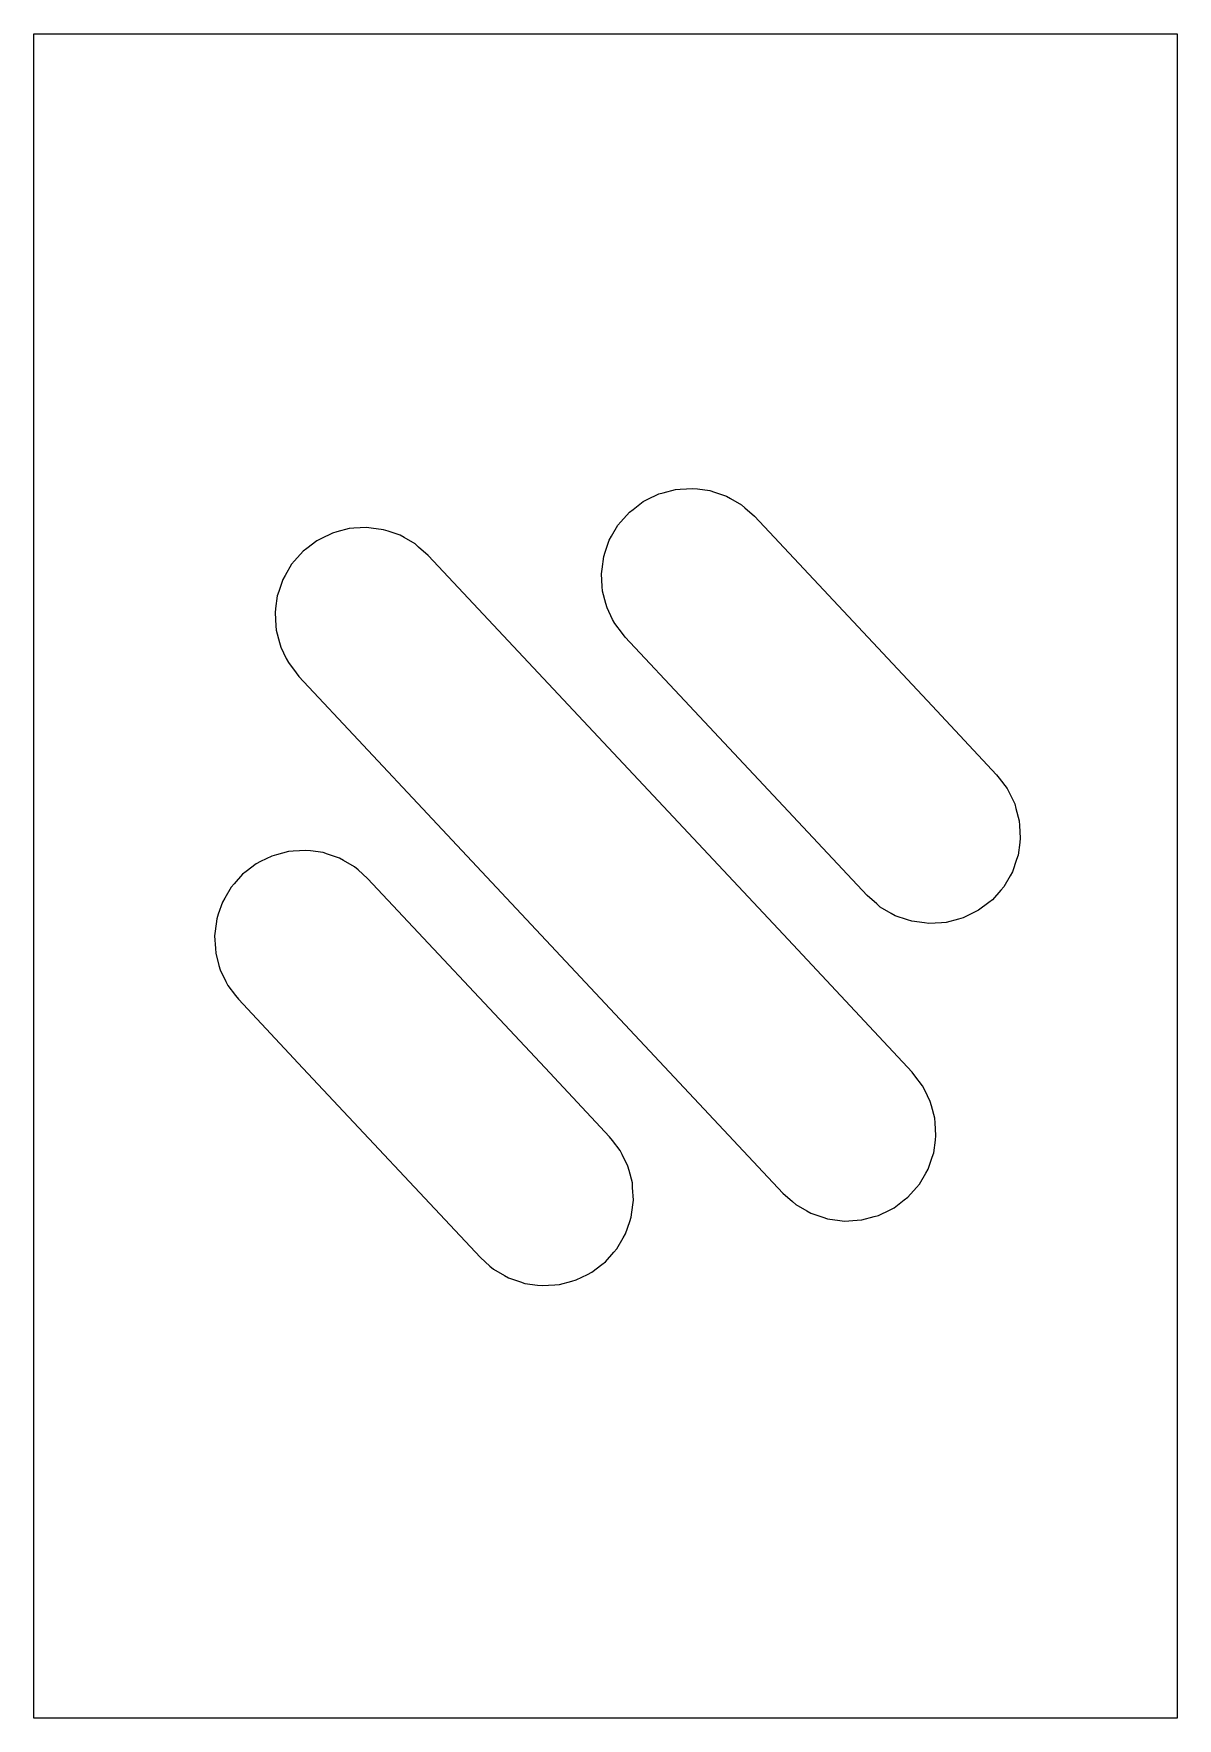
# Model space of a CAD drawing. Header units: metres. Extents: x -18.5 to 13.8, y -1.1 to 46.5.
import ezdxf

# ---------------------------------------------------------------- set-up
doc = ezdxf.new("R2010")
doc.units = ezdxf.units.M

msp = doc.modelspace()

# ---------------------------------------------------------------- linework, layer by layer
for p, q in [((-18.55, 46.081), (-18.55, 46.5)), ((-18.55, 46.5), (-16.422, 46.5)), ((-16.422, 46.5), (-13.878, 46.5)), ((-13.878, 46.5), (-13.778, 46.5)), ((-13.778, 46.5), (-13.635, 46.5)), ((-13.635, 46.5), (-13.456, 46.5)), ((-13.456, 46.5), (-13.253, 46.5)), ((-13.253, 46.5), (-13.042, 46.5)), ((-13.042, 46.5), (-12.845, 46.5)), ((-12.845, 46.5), (-12.681, 46.5)), ((-12.681, 46.5), (-12.565, 46.5)), ((-12.565, 46.5), (-12.505, 46.5)), ((-12.505, 46.5), (3.228, 46.5)), ((3.228, 46.5), (11.538, 46.5)), ((11.538, 46.5), (11.621, 46.5)), ((11.621, 46.5), (11.753, 46.5)), ((11.753, 46.5), (11.923, 46.5)), ((11.923, 46.5), (12.114, 46.5)), ((12.114, 46.5), (12.309, 46.5)), ((12.309, 46.5), (12.489, 46.5)), ((12.489, 46.5), (12.64, 46.5)), ((12.64, 46.5), (12.751, 46.5)), ((12.751, 46.5), (13.75, 46.5)), ((13.75, 46.5), (13.75, 43.947)), ((13.75, 46.5), (13.75, 46.5)), ((-18.55, 45.525), (-18.55, 46.081)), ((-18.55, 45.473), (-18.55, 45.525)), ((-18.55, 45.367), (-18.55, 45.473)), ((-18.55, 45.209), (-18.55, 45.367)), ((-18.55, 45.005), (-18.55, 45.209)), ((-18.55, 42.465), (-18.55, 45.005)), ((13.75, 43.947), (13.75, 42.336)), ((-18.55, 42.35), (-18.55, 42.465)), ((-18.55, 42.208), (-18.55, 42.35)), ((-18.55, 40.907), (-18.55, 42.208)), ((13.75, 42.336), (13.75, 20.237)), ((-18.55, 40.798), (-18.55, 40.907)), ((-18.55, 40.681), (-18.55, 40.798)), ((-18.55, 40.568), (-18.55, 40.681)), ((-18.55, 40.466), (-18.55, 40.568)), ((-18.55, 40.131), (-18.55, 40.466)), ((-18.55, 37.272), (-18.55, 40.131)), ((-18.55, 36.659), (-18.55, 37.272)), ((-18.55, 34.914), (-18.55, 36.659)), ((-18.55, 9.673), (-18.55, 34.914)), ((-1.337, 33.278), (-1.22, 33.335)), ((-1.22, 33.335), (-0.897, 33.494)), ((-0.897, 33.494), (-0.771, 33.528)), ((-0.771, 33.528), (-0.424, 33.621)), ((-0.424, 33.621), (-0.293, 33.63)), ((-0.293, 33.63), (0.065, 33.653)), ((0.065, 33.653), (0.195, 33.636)), ((0.195, 33.636), (0.551, 33.589)), ((0.551, 33.589), (0.675, 33.547)), ((0.675, 33.547), (1.015, 33.431)), ((1.015, 33.431), (1.128, 33.366)), ((1.128, 33.366), (1.44, 33.186)), ((-1.963, 32.709), (-1.725, 32.98)), ((-1.725, 32.98), (-1.622, 33.059)), ((-1.622, 33.059), (-1.337, 33.278)), ((1.44, 33.186), (1.538, 33.1)), ((1.538, 33.1), (1.808, 32.863)), ((1.808, 32.863), (6.824, 27.505)), ((-10.115, 32.39), (-10.437, 32.231)), ((-9.989, 32.424), (-10.115, 32.39)), ((-9.641, 32.517), (-9.989, 32.424)), ((-9.511, 32.525), (-9.641, 32.517)), ((-9.152, 32.549), (-9.511, 32.525)), ((-9.023, 32.532), (-9.152, 32.549)), ((-8.666, 32.485), (-9.023, 32.532)), ((-8.543, 32.443), (-8.666, 32.485)), ((-8.202, 32.327), (-8.543, 32.443)), ((-2.229, 32.3), (-2.049, 32.611)), ((-2.049, 32.611), (-1.963, 32.709)), ((-10.84, 31.954), (-10.943, 31.875)), ((-10.554, 32.173), (-10.84, 31.954)), ((-10.437, 32.231), (-10.554, 32.173)), ((-8.089, 32.262), (-8.202, 32.327)), ((-7.778, 32.082), (-8.089, 32.262)), ((-7.68, 31.996), (-7.778, 32.082)), ((-7.409, 31.759), (-7.68, 31.996)), ((-2.409, 31.846), (-2.294, 32.187)), ((-2.294, 32.187), (-2.229, 32.3)), ((-11.266, 31.507), (-11.446, 31.195)), ((-11.18, 31.605), (-11.266, 31.507)), ((-10.943, 31.875), (-11.18, 31.605)), ((2.623, 21.043), (-7.409, 31.759)), ((-2.498, 31.366), (-2.451, 31.723)), ((-2.451, 31.723), (-2.409, 31.846)), ((-11.511, 31.082), (-11.627, 30.742)), ((-11.446, 31.195), (-11.511, 31.082)), ((-2.515, 31.237), (-2.498, 31.366)), ((-2.492, 30.878), (-2.515, 31.237)), ((-11.669, 30.618), (-11.716, 30.262)), ((-11.627, 30.742), (-11.669, 30.618)), ((-2.484, 30.748), (-2.492, 30.878)), ((-2.391, 30.4), (-2.484, 30.748)), ((-11.716, 30.262), (-11.733, 30.132)), ((-11.733, 30.132), (-11.71, 29.773)), ((-2.357, 30.274), (-2.391, 30.4)), ((-2.198, 29.952), (-2.357, 30.274)), ((-11.71, 29.773), (-11.701, 29.643)), ((-11.701, 29.643), (-11.608, 29.296)), ((-2.14, 29.835), (-2.198, 29.952)), ((-1.921, 29.549), (-2.14, 29.835)), ((-1.842, 29.446), (-1.921, 29.549)), ((-11.608, 29.296), (-11.574, 29.17)), ((-11.574, 29.17), (-11.415, 28.847)), ((-0.023, 27.504), (-1.842, 29.446)), ((-11.415, 28.847), (-11.358, 28.73)), ((-11.358, 28.73), (-11.139, 28.445)), ((-11.139, 28.445), (-11.059, 28.341)), ((-11.059, 28.341), (-7.423, 24.457)), ((4.993, 22.146), (-0.023, 27.504)), ((6.824, 27.505), (8.643, 25.563)), ((8.643, 25.563), (8.722, 25.46)), ((8.722, 25.46), (8.941, 25.174)), ((8.941, 25.174), (8.999, 25.057)), ((8.999, 25.057), (9.158, 24.735)), ((-7.423, 24.457), (2.609, 13.741)), ((9.158, 24.735), (9.191, 24.609)), ((9.191, 24.609), (9.284, 24.261)), ((9.284, 24.261), (9.293, 24.131)), ((9.293, 24.131), (9.316, 23.772)), ((9.293, 24.131), (9.293, 24.131)), ((-11.35, 23.392), (-11.697, 23.299)), ((-11.22, 23.4), (-11.35, 23.392)), ((-10.861, 23.424), (-11.22, 23.4)), ((-10.732, 23.407), (-10.861, 23.424)), ((-10.375, 23.36), (-10.732, 23.407)), ((-10.251, 23.318), (-10.375, 23.36)), ((9.299, 23.643), (9.252, 23.286)), ((9.316, 23.772), (9.299, 23.643)), ((-12.263, 23.048), (-12.548, 22.829)), ((-12.146, 23.106), (-12.263, 23.048)), ((-11.823, 23.265), (-12.146, 23.106)), ((-11.697, 23.299), (-11.823, 23.265)), ((-9.911, 23.202), (-10.251, 23.318)), ((-9.798, 23.137), (-9.911, 23.202)), ((-9.487, 22.957), (-9.798, 23.137)), ((-9.388, 22.871), (-9.487, 22.957)), ((-9.118, 22.634), (-9.388, 22.871)), ((9.21, 23.163), (9.095, 22.822)), ((9.252, 23.286), (9.21, 23.163)), ((-12.975, 22.382), (-13.155, 22.07)), ((-12.889, 22.48), (-12.975, 22.382)), ((-12.652, 22.75), (-12.889, 22.48)), ((-12.548, 22.829), (-12.652, 22.75)), ((-4.102, 17.276), (-9.118, 22.634)), ((8.849, 22.398), (8.763, 22.3)), ((9.029, 22.709), (8.849, 22.398)), ((9.095, 22.822), (9.029, 22.709)), ((-13.22, 21.957), (-13.336, 21.617)), ((-13.155, 22.07), (-13.22, 21.957)), ((5.263, 21.909), (4.993, 22.146)), ((5.361, 21.823), (5.263, 21.909)), ((8.423, 21.95), (8.137, 21.731)), ((8.526, 22.03), (8.423, 21.95)), ((8.763, 22.3), (8.526, 22.03)), ((-13.378, 21.493), (-13.425, 21.137)), ((-13.336, 21.617), (-13.378, 21.493)), ((5.673, 21.643), (5.361, 21.823)), ((5.785, 21.578), (5.673, 21.643)), ((6.126, 21.462), (5.785, 21.578)), ((6.249, 21.42), (6.126, 21.462)), ((7.572, 21.481), (7.224, 21.388)), ((7.698, 21.515), (7.572, 21.481)), ((8.02, 21.674), (7.698, 21.515)), ((8.137, 21.731), (8.02, 21.674)), ((-13.425, 21.137), (-13.442, 21.007)), ((-13.442, 21.007), (-13.418, 20.648)), ((6.259, 17.159), (2.623, 21.043)), ((6.606, 21.373), (6.249, 21.42)), ((6.735, 21.356), (6.606, 21.373)), ((7.094, 21.379), (6.735, 21.356)), ((7.224, 21.388), (7.094, 21.379)), ((-13.418, 20.648), (-13.41, 20.518)), ((-13.41, 20.518), (-13.317, 20.171)), ((-13.317, 20.171), (-13.283, 20.045)), ((-13.283, 20.045), (-13.124, 19.722)), ((13.75, 20.237), (13.75, 3.128)), ((-13.124, 19.722), (-13.066, 19.605)), ((-13.066, 19.605), (-12.847, 19.32)), ((-12.847, 19.32), (-12.768, 19.216)), ((-12.768, 19.216), (-10.95, 17.274)), ((-10.95, 17.274), (-5.934, 11.916)), ((-2.284, 15.334), (-4.102, 17.276)), ((6.339, 17.055), (6.259, 17.159)), ((6.558, 16.77), (6.339, 17.055)), ((6.615, 16.653), (6.558, 16.77)), ((6.774, 16.33), (6.615, 16.653)), ((6.808, 16.204), (6.774, 16.33)), ((6.901, 15.857), (6.808, 16.204)), ((6.91, 15.727), (6.901, 15.857)), ((6.933, 15.368), (6.91, 15.727)), ((-2.204, 15.23), (-2.284, 15.334)), ((6.869, 14.882), (6.916, 15.238)), ((6.916, 15.238), (6.933, 15.368)), ((-1.985, 14.945), (-2.204, 15.23)), ((-1.928, 14.828), (-1.985, 14.945)), ((-1.769, 14.505), (-1.928, 14.828)), ((6.711, 14.418), (6.827, 14.758)), ((6.827, 14.758), (6.869, 14.882)), ((-1.735, 14.379), (-1.769, 14.505)), ((-1.642, 14.032), (-1.735, 14.379)), ((6.466, 13.993), (6.646, 14.305)), ((6.646, 14.305), (6.711, 14.418)), ((-1.633, 13.902), (-1.642, 14.032)), ((-1.61, 13.543), (-1.633, 13.902)), ((6.143, 13.625), (6.38, 13.895)), ((6.38, 13.895), (6.466, 13.993)), ((-1.674, 13.057), (-1.627, 13.413)), ((-1.627, 13.413), (-1.61, 13.543)), ((2.609, 13.741), (2.88, 13.504)), ((2.88, 13.504), (2.978, 13.418)), ((2.978, 13.418), (3.289, 13.238)), ((5.754, 13.327), (6.04, 13.546)), ((6.04, 13.546), (6.143, 13.625)), ((-1.832, 12.593), (-1.716, 12.933)), ((-1.716, 12.933), (-1.674, 13.057)), ((3.289, 13.238), (3.402, 13.173)), ((3.402, 13.173), (3.743, 13.057)), ((3.402, 13.173), (3.402, 13.173)), ((3.743, 13.057), (3.866, 13.015)), ((3.866, 13.015), (4.223, 12.968)), ((4.223, 12.968), (4.352, 12.951)), ((4.352, 12.951), (4.711, 12.975)), ((4.711, 12.975), (4.841, 12.983)), ((4.841, 12.983), (5.189, 13.076)), ((5.189, 13.076), (5.315, 13.11)), ((5.315, 13.11), (5.637, 13.269)), ((5.637, 13.269), (5.754, 13.327)), ((-2.077, 12.168), (-1.897, 12.48)), ((-1.897, 12.48), (-1.832, 12.593)), ((-1.897, 12.48), (-1.897, 12.48)), ((-5.934, 11.916), (-5.663, 11.679)), ((-2.4, 11.8), (-2.163, 12.07)), ((-2.163, 12.07), (-2.077, 12.168)), ((-5.663, 11.679), (-5.565, 11.593)), ((-5.565, 11.593), (-5.254, 11.413)), ((-3.228, 11.285), (-2.906, 11.444)), ((-2.906, 11.444), (-2.789, 11.502)), ((-2.789, 11.502), (-2.503, 11.721)), ((-2.503, 11.721), (-2.4, 11.8)), ((-5.254, 11.413), (-5.141, 11.348)), ((-5.141, 11.348), (-4.8, 11.232)), ((-4.8, 11.232), (-4.677, 11.19)), ((-4.677, 11.19), (-4.32, 11.143)), ((-4.32, 11.143), (-4.191, 11.126)), ((-4.191, 11.126), (-3.832, 11.15)), ((-3.832, 11.15), (-3.702, 11.158)), ((-3.702, 11.158), (-3.354, 11.251)), ((-3.354, 11.251), (-3.228, 11.285)), ((-18.55, 7.635), (-18.55, 9.673)), ((-18.55, 5.644), (-18.55, 7.635)), ((-18.55, 4.784), (-18.55, 5.644)), ((-18.55, 4.681), (-18.55, 4.784)), ((-18.55, 3.414), (-18.55, 4.681)), ((-18.55, 3.28), (-18.55, 3.414)), ((-18.55, 3.177), (-18.55, 3.28)), ((-18.55, 0.65), (-18.55, 3.177)), ((13.75, 3.128), (13.75, 1.504)), ((13.75, 1.504), (13.75, -1.1)), ((-18.55, 0.461), (-18.55, 0.65)), ((-18.55, 0.32), (-18.55, 0.461)), ((-18.55, 0.233), (-18.55, 0.32)), ((-18.55, -0.584), (-18.55, 0.233)), ((-18.55, -0.636), (-18.55, -0.584)), ((-18.55, -1.1), (-18.55, -0.636)), ((-17.893, -1.1), (-18.55, -1.1)), ((-16.422, -1.1), (-17.893, -1.1)), ((-13.878, -1.1), (-16.422, -1.1)), ((-13.778, -1.1), (-13.878, -1.1)), ((-13.635, -1.1), (-13.778, -1.1)), ((-13.456, -1.1), (-13.635, -1.1)), ((-13.253, -1.1), (-13.456, -1.1)), ((-13.042, -1.1), (-13.253, -1.1)), ((-12.845, -1.1), (-13.042, -1.1)), ((-12.681, -1.1), (-12.845, -1.1)), ((-12.565, -1.1), (-12.681, -1.1)), ((-12.505, -1.1), (-12.565, -1.1)), ((3.228, -1.1), (-12.505, -1.1)), ((11.538, -1.1), (3.228, -1.1)), ((11.621, -1.1), (11.538, -1.1)), ((11.753, -1.1), (11.621, -1.1)), ((11.923, -1.1), (11.753, -1.1)), ((12.114, -1.1), (11.923, -1.1)), ((12.309, -1.1), (12.114, -1.1)), ((12.489, -1.1), (12.309, -1.1)), ((12.64, -1.1), (12.489, -1.1)), ((12.751, -1.1), (12.64, -1.1)), ((13.75, -1.1), (12.751, -1.1))]:
    msp.add_line(p, q)

doc.saveas('drawing.dxf')
